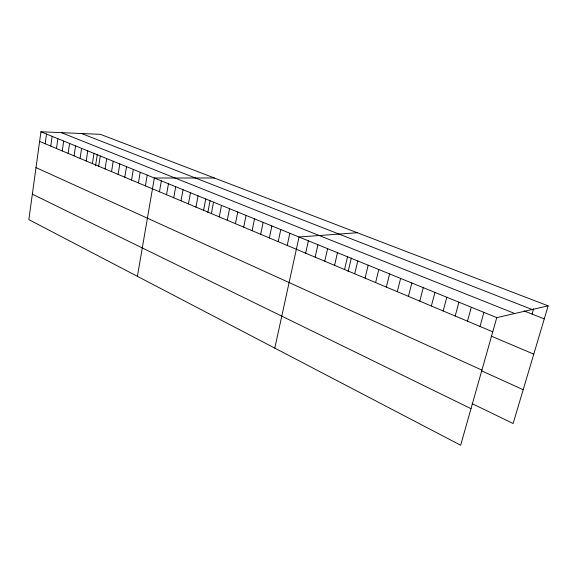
<?xml version="1.0" encoding="UTF-8"?>
<svg xmlns="http://www.w3.org/2000/svg" width="577" height="577" viewBox="0 0 577 577"><rect width="100%" height="100%" fill="white"/><g stroke="black" fill="none" stroke-linecap="round" stroke-linejoin="round"><path stroke-width="0.87" d="M548.15 305.853L100.412 134.333L40.938 131.772L28.85 219.613L460.648 445.228L496.775 317.631L548.15 305.853L513.133 423.511L472.13 403.64M45.165 143.738L46.513 134.044M50.783 146.104L52.161 136.352M56.488 148.498L57.888 138.682M62.266 150.922L63.694 141.055M68.129 153.388L69.579 143.449M74.072 155.884L75.551 145.887M80.095 158.415L81.602 148.354M86.211 160.983L87.747 150.857M92.407 163.587L93.972 153.395M95.558 165.707L97.34 154.189M98.696 166.226L100.29 155.978M105.079 168.91L106.702 158.588M111.549 171.629L113.207 161.243M118.119 174.391L119.814 163.933M124.791 177.189L126.514 166.666M131.556 180.031L133.309 169.436M138.422 182.923L140.218 172.249M145.397 185.852L147.222 175.112M137.391 276.333L154.34 178.012L214.37 177.99M159.454 191.752L161.351 180.868M166.537 194.73L168.47 183.774M173.72 197.752L175.696 186.717M181.019 200.818L183.032 189.71M188.434 203.933L190.489 192.747M195.964 207.093L198.055 195.834M203.602 210.302L205.744 198.971M207.85 212.358L210.064 200.695M211.37 213.569L213.548 202.152M219.26 216.88L221.481 205.39M227.273 220.248L229.545 208.672M235.423 223.674L237.738 212.011M243.703 227.15L246.062 215.409M252.113 230.685L254.529 218.856M260.667 234.284L263.134 222.369M269.365 237.933L271.882 225.932M278.208 241.648L280.775 229.559M287.209 245.427L289.827 233.252M274.796 348.119L299.03 237.003L357.264 232.733M305.659 253.18L308.392 240.825M315.129 257.162L317.92 244.706M324.764 261.208L327.621 248.658M334.573 265.333L337.487 252.683M344.556 269.524L347.534 256.779M348.119 271.666L351.343 257.955M354.718 273.794L357.769 260.955M365.068 278.143L368.184 265.196M375.613 282.571L378.793 269.524M386.345 287.079L389.598 273.931M397.286 291.673L400.611 278.424M408.429 296.362L411.834 282.997M419.782 301.129L423.266 287.656M431.358 305.998L434.928 292.409M443.165 310.953L446.814 297.256M455.195 316.008L458.931 302.197M467.471 321.165L471.294 307.238M479.992 326.423L483.908 312.381M532.088 314.076L533.602 308.904M81.53 133.525L532.182 309.517M524.111 310.931L544.277 318.879M61.328 132.652L514.742 313.513M40.938 131.772L496.775 317.631M39.611 141.408L492.765 331.797M491.243 336.117L533.775 354.155M36.005 167.611L481.918 370.109M481.442 370.737L523.188 389.72M32.348 194.197L470.998 408.667"/></g></svg>
